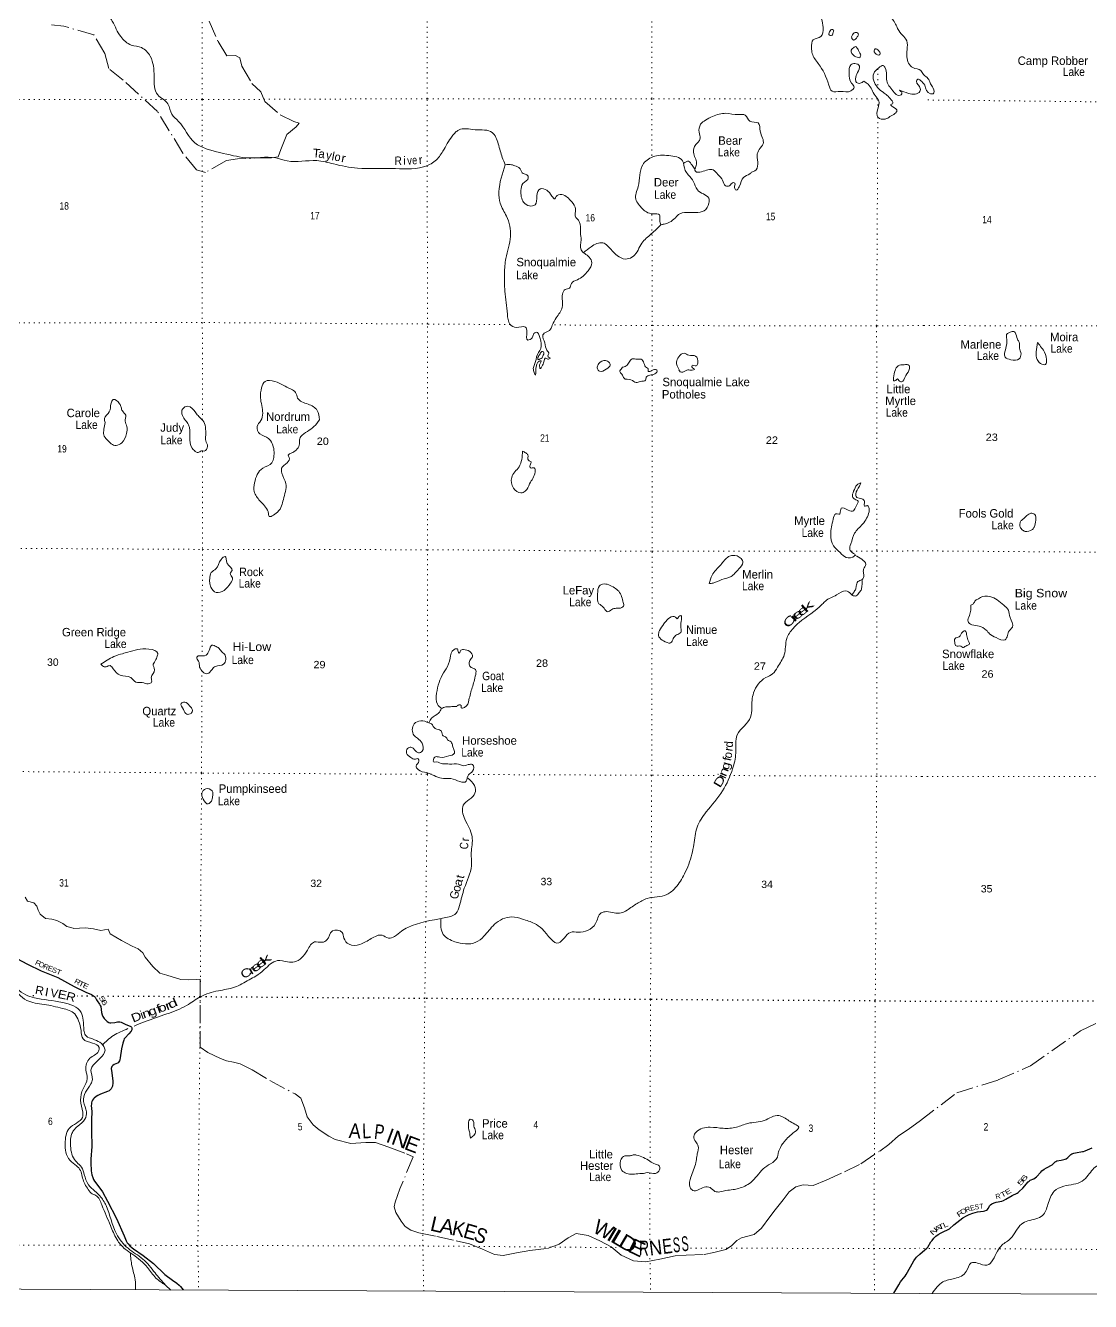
# Model space of a CAD drawing. Header units: feet. Extents: x -248627 to 3, y 0 to 184934.
# Drawn here: x -114389 to -89199, y 0 to 30185 of the extents above; entities that cross this region are included whole.
import ezdxf
from ezdxf.enums import TextEntityAlignment as Align

# ---------------------------------------------------------------- set-up
doc = ezdxf.new("R2010")
doc.units = ezdxf.units.FT
doc.header["$LTSCALE"] = 80
doc.linetypes.add('DOT_DASHED', pattern=[7.7, 5, -1.2, 0.3, -1.2])
doc.linetypes.add('DOTTED', pattern=[1.5, 0.3, -1.2])
for name, color, linetype, lineweight in [('29', 7, 'Continuous', 25), ('30', 7, 'Continuous', 13), ('39', 7, 'Continuous', 13), ('4', 7, 'Continuous', 13), ('41', 7, 'Continuous', 13), ('44', 7, 'DOT_DASHED', 13), ('6', 7, 'DOTTED', 25), ('7', 7, 'DOTTED', 13)]:
    doc.layers.add(name, color=color, linetype=linetype, lineweight=lineweight)

msp = doc.modelspace()

# ---------------------------------------------------------------- linework, layer by layer
at = {"layer": '29'}
for points in [[(-114592.39, 8113.67), (-114340.86, 7980.47), (-114019.19, 7825.96), (-113621.1, 7664.12), (-113235.92, 7454.12), (-112966.26, 7320.62), (-112830.29, 7261.92), (-112782.89, 7234.46), (-112758.59, 7214.36), (-112744.94, 7198.73), (-112713.68, 7136.22), (-112697.95, 7108.53), (-112642.23, 7035.74), (-112621.16, 7004.45), (-112610.97, 6977.69), (-112593.84, 6834.67), (-112579.72, 6783.44), (-112557.39, 6741.02), (-112525.73, 6694.44), (-112490.41, 6653.95), (-112454.68, 6622.69), (-112421.19, 6598.13), (-112396.59, 6589.49), (-112372.07, 6589.2), (-112277.54, 6601.62), (-112213.55, 6613.76), (-112180.57, 6618.15)], [(-112180.57, 6618.15), (-112155.5, 6615.99), (-112126.47, 6607.06), (-112034.46, 6563.31), (-111898.52, 6502.59), (-111885.34, 6488.72), (-111876.41, 6475.33), (-111871.94, 6446.3), (-111873.68, 6423.56), (-111887.57, 6394.95), (-111945.81, 6328), (-112030.47, 6240.89), (-112052.55, 6210.84), (-112066.19, 6185.07), (-112084.44, 6112.6), (-112114.97, 5976.03), (-112150.87, 5760.94), (-112157.73, 5718.43), (-112168.9, 5691.64), (-112184.53, 5667.08), (-112201.12, 5648.89), (-112213.55, 5638.05), (-112294.54, 5604.08), (-112325.19, 5582.23), (-112347.51, 5557.67), (-112356.09, 5538.58), (-112360.91, 5515.25), (-112350.23, 5409.47), (-112327.42, 5211.55), (-112325.19, 5149.08), (-112328.96, 5120.86), (-112334.12, 5095.5), (-112347.52, 5064.24), (-112364.71, 5032.76), (-112385.47, 5006.19), (-112412.27, 4986.09), (-112448.41, 4967.63), (-112616.71, 4901.89), (-112677.96, 4872.22), (-112718.15, 4845.43), (-112763.25, 4813.62), (-112782.9, 4794.08), (-112802.99, 4762.82), (-112819.06, 4729.88), (-112827.55, 4700.3), (-112832.02, 4664.58), (-112832.79, 4633.35), (-112819.05, 4494.03), (-112828.43, 4298.66), (-112831.05, 4026.57), (-112819.11, 3663.52), (-112843.19, 3369.61), (-112845.57, 3293.06), (-112845.42, 3231.18), (-112836.16, 3135.67), (-112834.25, 3088.29), (-112818.4, 2996.28), (-112800.76, 2936.46), (-112778.44, 2882.88), (-112756.53, 2844.07), (-112585.19, 2615.45), (-112568.56, 2590.39), (-112450.33, 2373.33), (-112233.67, 1966.56), (-112055.45, 1550.36), (-112010.39, 1436.06), (-111983.72, 1385.89), (-111963.51, 1360.15), (-111923.32, 1315.5), (-111864.89, 1266.99), (-111836.24, 1241.82), (-111608.11, 1087.35), (-111365.56, 899.88), (-111089.97, 641.3), (-110909.06, 501.22), (-110813.65, 433.57), (-110753.37, 384.45), (-110724.34, 353.19), (-110661.55, 276.26)], [(-93232.74, 1121.21), (-93170.88, 1176.42), (-93070.85, 1263.65), (-93047.84, 1287.62), (-92971.93, 1413.36), (-92946.81, 1443.56), (-92905.08, 1494.08), (-92853.15, 1542.64), (-92799.65, 1584.13), (-92730.97, 1627.53), (-92685.44, 1650.02), (-92562.55, 1703.71), (-92531.7, 1722.5), (-92427.88, 1816.64), (-92291.25, 1925.51), (-92215.42, 1975.08), (-92129.77, 2025.6), (-92066.07, 2058.54), (-91980.42, 2091.49), (-91871.19, 2116.96), (-91798.12, 2131.02), (-91725.76, 2137.05), (-91694.89, 2144.2), (-91659.75, 2157.38), (-91636.47, 2178.09), (-91618.02, 2196.91), (-91580.68, 2267.19), (-91562.29, 2289.86), (-91532.36, 2311.12), (-91479.65, 2333.08), (-91428.42, 2346.38), (-91297.35, 2377.01), (-91258.45, 2390.3), (-91202.91, 2416.55), (-91051.16, 2506.22), (-90932.75, 2563.71), (-90911.02, 2578.76), (-90882.23, 2598.85), (-90800.73, 2677.94), (-90675.77, 2829.47), (-90653.15, 2847.1), (-90623.06, 2866.81), (-90535.21, 2904.14), (-90506.93, 2921.58), (-90473.71, 2945.87), (-90375.91, 3060.75), (-90346.32, 3088.64), (-90293.61, 3130.37), (-90239.37, 3163.58), (-90107.29, 3236.24), (-90080.56, 3253.36), (-90034.44, 3301.68), (-90017.47, 3313.54), (-89994.9, 3323.65), (-89896.05, 3346.06), (-89799.43, 3367.57), (-89770.59, 3378.52), (-89737.93, 3402.72), (-89664.34, 3477.75), (-89636.89, 3494.96), (-89592.96, 3512.53), (-89552.85, 3520.48), (-89390.9, 3545.48), (-89362.9, 3552.02), (-89325.01, 3563.05), (-89155.89, 3631.13)], [(-93851.6, 195.33), (-93732.87, 392.95), (-93693.12, 462.61), (-93664.53, 502.68), (-93585.95, 601.04), (-93561.54, 636.03), (-93459.74, 817.78), (-93378.73, 961.57), (-93340.35, 1018.56), (-93310.73, 1051.15), (-93232.74, 1121.21)]]:
    msp.add_lwpolyline(points, dxfattribs=at)
at = {"layer": '39'}
msp.add_line((-111080.69, 387.19), (-110954.83, 270.9), dxfattribs=at)
for points in [[(-93117.62, 28995.02), (-93146.54, 29029.42), (-93211.16, 29118.06), (-93398.77, 29188.31), (-93542.22, 29444.25), (-93564.87, 29865.86), (-93675.91, 29986.69), (-93782.98, 30159.99), (-93924.39, 30391.72), (-94144.4, 30593.04), (-94342.51, 31040.54), (-94423.39, 31238.09), (-94405.47, 31441.89), (-94607.64, 31909.55), (-94708.69, 32117.15), (-94797.33, 32046.37), (-94908.28, 32084.49), (-94987.31, 32427.3), (-94866.67, 32744.27), (-94838.67, 32948.09), (-94829.2, 33488.78), (-94778.78, 33480.8), (-94692.05, 33464.83), (-94599.4, 33557.81), (-94585.53, 33773.7), (-94699.38, 34602.65), (-94974.4, 35310.25), (-95333.86, 35789.71), (-95505.42, 35928.59), (-95543.98, 36158.5), (-95810.41, 36390), (-96177.34, 36334.82), (-96401.01, 36203.26), (-96406.91, 36066.07), (-96374.29, 35749.39), (-96335.84, 35624.38), (-96267.31, 35650.74), (-96265.16, 35533.73), (-96345.52, 35267.28), (-96371.62, 35166.36), (-96438, 35022.99), (-96286.26, 34561.29), (-96207.42, 34385.92), (-96205.2, 34208.39), (-96144.72, 34212.54), (-96088.29, 34246.95), (-95983.24, 34071.63), (-95959, 34029.31), (-96065.76, 33928.23), (-96091.84, 33811.17), (-96047.29, 33645.83), (-96129.61, 33324.9), (-96145.46, 33076.72), (-96060.54, 32873.12), (-96006.07, 32849.02), (-96022.03, 32693.64), (-95955.25, 32481.94), (-96049.46, 31985.47), (-96188.31, 31726.97), (-96190.16, 31579.7), (-96216.22, 31446.5), (-96171.4, 31035.02), (-96032.16, 30934.42), (-95840.57, 30910.58), (-95790.25, 30993.39), (-95679.37, 31009.74), (-95614.74, 30923.11), (-95636.83, 30842.37), (-95699.11, 30632.44), (-95642.53, 30525.62), (-95525.14, 30136.48), (-95573.3, 29924.56), (-95754.69, 29847.55), (-95796.82, 29659.85), (-95780.54, 29522.69), (-95637.11, 29284.91), (-95386.5, 28776.99), (-95311.73, 28629.86), (-95110.08, 28626.21), (-94868.12, 28636.76), (-94791.6, 28727.69), (-94848.16, 28820.39), (-94908.93, 29062.36), (-94866.8, 29254.1), (-94772.06, 29286.56), (-94663.11, 29224.23), (-94709.32, 29074.85), (-94753.51, 28921.44), (-94737.28, 28840.77), (-94646.52, 28818.76), (-94563.9, 28865.31)], [(-121317.95, 30767.16), (-121086.09, 30836.1), (-120888.53, 30878.85), (-120767.81, 31115.12), (-120643.04, 31341.31), (-120316.44, 31388.34), (-119927.15, 31288.21), (-119309.88, 31069.49), (-119108.41, 31219.16), (-118687.43, 31627.49), (-118506.01, 31678.27), (-118227.58, 31529.51), (-117894.74, 31417.17), (-117604.45, 31480.27), (-117340.38, 31553.4), (-117128.58, 31487.23), (-116942.9, 31334.26), (-116483.03, 31218.13), (-116257.17, 31200.4), (-116017.37, 31338.05), (-115723.08, 31439.48), (-115436.65, 31351.26), (-114790.87, 30876.38), (-114492.34, 30788.18), (-113566.83, 30816.18), (-113332.9, 30796.45), (-113034.32, 30659.83), (-112800.31, 30563.44), (-112536.09, 30501.41), (-112336.22, 30285.92), (-112138.2, 29923.16), (-111887.94, 29723.92), (-111643.89, 29661.84), (-111437.98, 29456.46), (-111346.71, 28978.5), (-111259.51, 28544.92), (-111019.32, 28329.51), (-110928.31, 28085.57), (-110768.82, 27918.43), (-110381.1, 27408.76), (-110114.78, 27272.08), (-109467.32, 27105.87), (-109197.18, 27056.26), (-108469, 27051.9), (-108202.88, 26981.19), (-107501.18, 26988.58), (-107103.85, 26910.66), (-106533.09, 26810.88), (-105732.57, 26804.34), (-104978.47, 26840.08), (-104698.34, 26981.83), (-104515.1, 27210.15)], [(-95291.08, 30001.76), (-95279.07, 30076.43), (-95327.48, 30094.49), (-95357.69, 30056.1), (-95385.82, 29971.32), (-95309.18, 29955.32), (-95293.07, 29977.55), (-95291.08, 30001.76)], [(-94716.31, 29920.14), (-94690.17, 29982.73), (-94740.62, 30022.99), (-94827.27, 29968.35), (-94847.35, 29895.68), (-94800.91, 29841.3), (-94716.31, 29920.14)], [(-94657.28, 29419.93), (-94780.32, 29462.06), (-94857.1, 29601.12), (-94824.89, 29643.55), (-94756.38, 29686.04), (-94711.97, 29641.75), (-94685.7, 29595.39), (-94671.55, 29559.11), (-94637.21, 29506.72), (-94657.28, 29419.93)], [(-94208.72, 29587.06), (-94288.51, 29630.45), (-94316.69, 29590.05), (-94294.45, 29533.6), (-94187.53, 29491.44), (-94175.46, 29515.67), (-94208.72, 29587.06)], [(-94563.9, 28865.31), (-94456.95, 28794.91), (-94295.34, 28530.93), (-94206.47, 28399.97), (-94230.46, 28218.35), (-94226.21, 28016.62), (-94052.74, 27972.57), (-93943.92, 28029.26), (-93823.02, 28104.14), (-93776.71, 28168.78), (-93873.6, 28259.38), (-93922.06, 28315.78), (-93881.75, 28334.01), (-93912.1, 28426.76), (-94105.88, 28605.94), (-94325.98, 28877.87), (-94326.17, 29049.36), (-94203.32, 29186.78), (-94104.57, 29239.42), (-94054.1, 29181.01), (-94019.48, 28878.46), (-93874.03, 28642.7), (-93700.5, 28536.1), (-93664.24, 28566.44), (-93684.47, 28626.92), (-93714.74, 28649.05), (-93557.4, 28596.9), (-93381.93, 28560.92), (-93252.93, 28601.52), (-93224.81, 28696.39), (-93311.7, 28865.69), (-93285.54, 28914.16), (-93216.95, 28888.06), (-93119.4, 28777.55)], [(-93119.4, 28777.55), (-92983.97, 28572.27), (-92919.4, 28572.15), (-92917.1, 28705.24), (-92979.44, 28804.19), (-93023.6, 28909.14), (-93117.62, 28995.02)], [(-98560.14, 26793.84), (-98515.91, 26904.88), (-98582.72, 27146.85), (-98566.78, 27320.38), (-98429.89, 27518.35), (-98454.24, 27659.52), (-98420.18, 27849.23), (-98307.36, 27946.28), (-98136.07, 28035.37), (-97825.62, 28108.59), (-97527.16, 28076.89), (-97367.85, 28067.1), (-97252.75, 27922.07), (-97061.14, 27880.07), (-97008.49, 27682.46), (-96941.62, 27390.06), (-97036.24, 27250.67), (-97084.48, 27111.38), (-97068.11, 26901.6), (-97138.51, 26746.12), (-97196.96, 26721.8), (-97259.42, 26679.31), (-97402.49, 26592.29), (-97507.1, 26372.19), (-97577.58, 26293.37), (-97620, 26351.8), (-97608.01, 26454.71), (-97652.39, 26468.75), (-97739.01, 26395.95), (-97831.77, 26393.76), (-97900.47, 26524.76), (-98011.52, 26657.7), (-98124.57, 26768.44), (-98396.74, 26727.57), (-98543.95, 26737.38), (-98560.14, 26793.84)], [(-104217.18, 27660.61), (-104146.66, 27711.18), (-103755.48, 27720), (-103350.11, 27656.22), (-103208.66, 27386.15), (-103111.51, 27063.55), (-103041.85, 26892.74)], [(-104515.1, 27210.15), (-104297.73, 27565.64), (-104217.18, 27660.61)], [(-103042.76, 26890.18), (-103191.25, 26248.35), (-103162.72, 25980.08), (-103013.17, 25675.74), (-102919.88, 25197.78), (-103026.16, 24675.06), (-103060.05, 24323.96), (-103049.49, 23900.32), (-102992.42, 23355.72), (-102929.65, 23119.8), (-102778.33, 23043.43), (-102566.61, 23051.9), (-102532.21, 22936.97), (-102507.79, 22745.36), (-102407.03, 22795.99), (-102376.87, 22876.75), (-102306.36, 22931.35), (-102223.54, 22802.39), (-102201.07, 22542.19), (-102299.66, 22348.33), (-102317.71, 22261.54), (-102377.99, 22071.79), (-102357.71, 21972.97), (-102323.36, 21910.5)], [(-101968.93, 22316.68), (-102027.44, 22348.85), (-102037.55, 22371.02), (-102013.41, 22423.52), (-102055.84, 22502.12), (-102106.45, 22675.52), (-102149.01, 22867.1), (-102120.82, 22905.48), (-101993.86, 22974.32), (-101929.47, 23095.49), (-101834.9, 23271.18), (-101694.03, 23519.6), (-101686.31, 23832.32), (-101623.92, 23939.36), (-101519.11, 23973.86), (-101476.88, 24078.84), (-101335.83, 24169.9), (-101084.02, 24382.21), (-100993.49, 24572.02), (-101054.13, 24705.06), (-101245.89, 24878.19), (-101248.17, 25116.24), (-101262.47, 25281.65), (-101291, 25549.91), (-101309.18, 25578.12), (-101369.74, 25640.55), (-101378.04, 25846.31), (-101468.96, 26011.56), (-101707.1, 26184.61), (-101836.1, 26142), (-101868.3, 26087.46), (-101936.93, 26149.87), (-102058.07, 26288.85), (-102211.35, 26320.83), (-102291.83, 26159.28), (-102337.96, 25941.31), (-102471.02, 25916.85), (-102606.22, 26003.34), (-102671.06, 26283.64), (-102622.84, 26445.13), (-102495.96, 26580.54), (-102528.3, 26653.1), (-102617.06, 26681.18), (-102691.8, 26798.05), (-102818.91, 26868.41), (-102891.53, 26892.48), (-103041.85, 26892.74)], [(-99359.18, 25468.87), (-99385.51, 25575.74), (-99391.71, 25708.88), (-99544.98, 25728.77), (-99704.33, 25776.88), (-99886.01, 25956.08), (-99956.72, 26079.01), (-99896.56, 26375.69), (-99790.27, 26890.34), (-99550.53, 27080.44), (-99175.51, 27109.4), (-98850.72, 26984.94), (-98783.93, 26759.11), (-98711.22, 26656.36), (-98590.05, 26489.15), (-98497.08, 26299.69), (-98355.82, 26201.1), (-98228.67, 26100.47), (-98226.52, 25981.45), (-98337.23, 25803.7), (-98427.93, 25773.27), (-98679.97, 25762.7), (-98913.84, 25731.99), (-99018.59, 25638.99), (-99155.59, 25529.78), (-99286.61, 25487.17), (-99359.18, 25470.89)], [(-98818.96, 26930.01), (-98709.56, 26973.1), (-98620.73, 26878.45), (-98560.14, 26793.84)], [(-101192.43, 24805.91), (-101010.05, 24953.29), (-100735.92, 25044.59), (-100511.88, 24853.37), (-100156.78, 24662.39), (-100011.67, 24727.22), (-99810.37, 25038.29), (-99586.8, 25256.6), (-99359.18, 25470.89)], [(-91052.97, 22943.86), (-91184.27, 22875.54), (-91180.47, 22766.63), (-91205.15, 22544.84), (-91213.66, 22341.17), (-91086.68, 22278.4), (-90882.84, 22302.21), (-90842.24, 22417.08), (-90878.27, 22554.29), (-90882, 22695.47), (-90926.25, 22762.11), (-90984.41, 22925.57), (-91010.59, 22947.81), (-91052.97, 22943.86)], [(-90450.23, 22686.56), (-90482.98, 22468.82), (-90461.18, 22283.24), (-90384.7, 22192.34), (-90263.69, 22167.9), (-90241.26, 22280.79), (-90313.42, 22504.79), (-90399.93, 22619.91), (-90450.23, 22686.56)], [(-102142.42, 22386.96), (-102128.36, 22439.44), (-102158.65, 22475.69), (-102219.08, 22417.07), (-102267.38, 22332.25), (-102273.39, 22295.92), (-102188.71, 22310.21), (-102142.42, 22386.96)], [(-98931.89, 22040.04), (-98990.57, 22225.53), (-98936.26, 22344.67), (-98813.36, 22433.67), (-98698.37, 22383.45), (-98539.05, 22365.6), (-98488.45, 22198.25), (-98526.69, 22135.63), (-98621.47, 22141.51), (-98625.47, 22109.22), (-98568.94, 22048.8), (-98617.31, 22028.54), (-98722.18, 22042.46), (-98839.07, 21987.76), (-98901.59, 21993.7), (-98931.99, 22040.36)], [(-102323.36, 21910.5), (-102305.47, 22134.47), (-102279.34, 22207.14), (-102222.92, 22249.62), (-102196.71, 22253.7), (-102230.89, 22158.82), (-102224.77, 22094.27), (-102218.69, 22072.09), (-102162.32, 22146.84), (-102120.09, 22253.85), (-102097.98, 22312.4), (-102033.43, 22294.36), (-101968.93, 22316.68)], [(-100855.67, 22143.29), (-100797.28, 22224.1), (-100621.88, 22246.63), (-100559.27, 22151.93), (-100651.91, 22054.91), (-100813.17, 22008.2), (-100861.63, 22064.6), (-100855.67, 22143.29)], [(-100300.99, 22056.9), (-100329.24, 22017.2), (-100304.98, 21958.74), (-100266.62, 21914.43), (-100232.26, 21839.85), (-100068.89, 21805.86), (-99943.8, 21739.53), (-99845.02, 21765.94), (-99724.06, 21792.4), (-99706, 21867.08), (-99619.35, 21913.65), (-99506.46, 21944.12), (-99454.13, 22032.99), (-99464.22, 22041.04), (-99571.07, 22022.68), (-99657.76, 22004.36), (-99661.87, 22068.91), (-99698.19, 22093.05), (-99760.81, 22195.82), (-99825.44, 22290.51), (-99926.26, 22290.32), (-100039.19, 22298.17), (-100109.68, 22219.36), (-100178.15, 22136.51), (-100230.54, 22110.19), (-100266.83, 22100.03), (-100300.99, 22056.9)], [(-93608.67, 22161.17), (-93745.76, 22134.68), (-93822.25, 22021.56), (-93858.36, 21852.03), (-93848.2, 21779.42), (-93805.86, 21785.55), (-93767.59, 21825.97), (-93731.25, 21787.71), (-93670.72, 21753.53), (-93566.04, 21905.04), (-93479.52, 22070.63), (-93489.68, 22145.26), (-93608.67, 22161.17)], [(-107431.8, 20855.7), (-107490.53, 21081.54), (-107704.43, 21228.41), (-107952.61, 21371.17), (-107999.14, 21506.25), (-108108.11, 21578.67), (-108493.45, 21763.54), (-108721.31, 21767.14), (-108803.82, 21617.69), (-108831.78, 21377.56), (-108778.94, 21012.5), (-108823.11, 20840.94), (-108911.67, 20697.53), (-108842.92, 20524.16), (-108641.16, 20417.62), (-108556.34, 20298.76), (-108517.65, 19965.95), (-108559.86, 19842.81), (-108775.47, 19715.3), (-108972.69, 19365.9), (-108980.52, 19158.09), (-108845.18, 18942.48), (-108653.34, 18688.65), (-108643.21, 18652.36), (-108635.07, 18585.8), (-108431.51, 18670.92), (-108290.7, 18973.81), (-108230.63, 19347.15), (-108327.69, 19597.12), (-108331.85, 19710.09), (-108202.95, 19839.45), (-108150.66, 19966.65), (-108172.9, 20021.08), (-108148.74, 20049.37), (-108068.12, 20085.84), (-107909.05, 20289.91), (-107911.15, 20358.49), (-107874.97, 20459.44), (-107721.86, 20584.81), (-107566.72, 20698.08), (-107431.8, 20855.7)], [(-112505.04, 20791.53), (-112519.27, 20890.36), (-112408.54, 21043.9), (-112366.42, 21249.76), (-112316.11, 21336.6), (-112166.78, 21238.04), (-112128.38, 21153.38), (-112098.04, 21068.7), (-112019.28, 20967.98), (-112031.22, 20822.7), (-111988.73, 20697.7), (-111998.63, 20530.24), (-112111.31, 20316.17), (-112246.33, 20249.34), (-112460.22, 20384.1), (-112539, 20500.96), (-112535.11, 20634.12), (-112505.04, 20791.53)], [(-110125.33, 20491.45), (-110198.32, 20844.36), (-110291.17, 20936.99), (-110357.81, 21023.61), (-110553.58, 21176.56), (-110670.47, 21119.85), (-110678.35, 20958.44), (-110530.91, 20740.84), (-110504.38, 20460.46), (-110445.6, 20184.19), (-110374.94, 20111.69), (-110308.37, 20085.59), (-110229.77, 20122.06), (-110163.22, 20118.15), (-110084.7, 20227.24), (-110125.18, 20362.33), (-110125.33, 20491.45)], [(-102631.89, 20118.42), (-102716.16, 19747.05), (-102814.83, 19625.82), (-102889.29, 19494.54), (-102848.68, 19244.46), (-102671.1, 19127.78), (-102568.31, 19168.33), (-102465.67, 19346.06), (-102334.92, 19624.72), (-102359.22, 19719.49), (-102443.91, 19721.34), (-102456.09, 19787.9), (-102431.97, 19862.59), (-102492.51, 19900.8), (-102504.75, 20025.86), (-102555.21, 20074.18), (-102631.89, 20118.42)], [(-94627.94, 19362.89), (-94654.66, 19356.85), (-94718.55, 19320.52), (-94801.05, 19167.03), (-94827.12, 19037.87), (-94772.61, 18979.46), (-94697.95, 18933.21), (-94744.2, 18814.09), (-94804.57, 18707.05), (-94927.59, 18720.94), (-95092.98, 18765), (-95115.09, 18700.4), (-95137.19, 18627.73), (-95153.32, 18627.7), (-95223.9, 18633.62), (-95286.27, 18506.4), (-95344.35, 18155.26), (-95279.52, 17878.99), (-95120.04, 17715.88), (-94976.75, 17603.18), (-94777.16, 17639.88), (-94765.08, 17654.02), (-94801.42, 17696.32), (-94892.26, 17786.93), (-94868.22, 17922.14), (-94777.76, 18174.5), (-94590.48, 18390.72), (-94437.55, 18681.52), (-94441.7, 18786.42), (-94474.01, 18826.71), (-94540.54, 18812.46), (-94546.67, 18883.06), (-94550.78, 18951.64), (-94635.51, 18993.85), (-94740.42, 19042.07), (-94748.55, 19100.56), (-94666.08, 19284.3), (-94627.86, 19363.05)], [(-90568.65, 18266.12), (-90746.32, 18216.05), (-90822.88, 18266.62), (-90869.12, 18343.34), (-90869.01, 18395.78), (-90844.65, 18464.3), (-90781.99, 18516.61), (-90612.22, 18647.37), (-90517.45, 18620.97), (-90495.56, 18479.75), (-90528.18, 18320.5), (-90568.65, 18266.12)], [(-110032.8, 17098.29), (-109994.65, 17241.6), (-109883.85, 17334.62), (-109759.08, 17556.78), (-109670.44, 17623.52), (-109617.83, 17462.23), (-109504.72, 17292.98), (-109546.98, 17220.27), (-109492.42, 17117.48), (-109538.67, 16996.35), (-109693.74, 16822.55), (-109881.21, 16773.78), (-110004.35, 16896.6), (-110032.7, 17007.51), (-110032.8, 17098.29)], [(-98216.09, 16983.77), (-98150.12, 17179.51), (-97942.71, 17430.07), (-97757.41, 17620.06), (-97664.69, 17650.5), (-97464.98, 17574.22), (-97420.51, 17479.48), (-97519.15, 17330), (-97700.43, 17152.12), (-97916.1, 17079.08), (-98123.7, 16995.97), (-98213.91, 16981.59)], [(-94764.69, 17651.12), (-94609.71, 17559.5), (-94514.8, 17436.62), (-94565.08, 17323.54), (-94566.99, 17224.69), (-94564.86, 17127.85), (-94605.13, 17073.31)], [(-100250.51, 16531.93), (-100357.68, 16800.04), (-100458.59, 16882.57), (-100738.97, 16968.78), (-100811.52, 16932.33), (-100857.68, 16736.55), (-100825.16, 16504.61), (-100770.67, 16466.38), (-100702.03, 16397.92), (-100619.27, 16315.36), (-100522.54, 16370.02), (-100417.72, 16398.46), (-100280.62, 16414.86), (-100244.36, 16449.23), (-100250.51, 16531.93)], [(-94834.59, 16703.68), (-94739.81, 16693.77), (-94671.33, 16768.55), (-94637.1, 16810.98), (-94608.97, 16899.8), (-94600.98, 16964.37), (-94603.52, 17075.49)], [(-94605.13, 17073.31), (-94699.85, 17028.74), (-94738.05, 16921.74), (-94760.13, 16838.99), (-94812.47, 16754.15), (-94834.59, 16703.68)], [(-104567.87, 9050.28), (-104508.46, 8684.03), (-104232.02, 8511.05), (-103740, 8497.87), (-103546.58, 8639.46), (-103296.86, 8922.38), (-102887.72, 9098.68), (-102635.61, 9046.71), (-102353.2, 8942.34), (-102169.56, 8813.58), (-101771.95, 8481.46), (-101495.98, 8732.15), (-101322.58, 8736.51), (-100907.42, 8939.05), (-100772.6, 9191.49), (-100643.59, 9222), (-100298.74, 9190.38), (-100161.7, 9257.22), (-99921.92, 9415.03), (-99686.13, 9532.5), (-99218.43, 9628.21), (-99018.98, 9785.95), (-98801.57, 10113.19), (-98628.69, 10581.57), (-98582.56, 10809.63), (-98504.38, 11219.32), (-98287.01, 11580.85), (-97900.42, 12081.92), (-97663.07, 12602.87), (-97590.89, 12970.18), (-97553.06, 13406.02), (-97238.97, 13826.25), (-97210.98, 14036.11), (-97169.04, 14397.32), (-96879.08, 14758.99), (-96717.86, 14846.05), (-96603.11, 15005.65), (-96442.12, 15298.48), (-96382.06, 15681.91), (-96233.11, 15924.29), (-96092.12, 16059.73), (-95542.12, 16496.54), (-95469.61, 16569.31), (-95203.61, 16715.07), (-94989.97, 16808.29), (-94866.9, 16743.96), (-94833.44, 16706.3)], [(-92025.23, 16474.07), (-92060.06, 16230.11), (-92094.67, 16086.99), (-92004.03, 16010.18), (-91832.6, 15977.58), (-91665.33, 15884.48), (-91584.81, 15793.57), (-91433.67, 15706.56), (-91217.89, 15655.72), (-91173.36, 15720.17), (-91134.76, 15845.13), (-91045.75, 15951.85), (-91101.75, 16183.88), (-91141.74, 16353.36), (-91250.44, 16472.56), (-91576.87, 16676.88), (-91800.88, 16655.14), (-91847.36, 16620.94), (-91918.05, 16586.79), (-91968.67, 16506.22), (-92025.23, 16474.07)], [(-99170.48, 15573.64), (-99414.84, 15758.83), (-99394.8, 15871.85), (-99288.11, 16029.41), (-99221.67, 16116.29), (-99078.6, 16207.34), (-99014.05, 16187.29), (-98973.68, 16151.06), (-98935.43, 16201.57), (-98891.1, 16225.86), (-98880.86, 16086.68), (-98884.72, 15937.38), (-98888.63, 15828.43), (-98934.98, 15796.06), (-99033.71, 15735.35), (-99096.09, 15618.22), (-99132.34, 15577.8), (-99168.63, 15573.7)], [(-92416.39, 15664.1), (-92408.48, 15587.45), (-92376.37, 15506.72), (-92267.42, 15502.47), (-92221.08, 15472.13), (-92146.35, 15506.27), (-92067.58, 15542.42), (-92099.62, 15655.42), (-92129.62, 15780.51), (-92163.74, 15865.28), (-92248.6, 15811), (-92325.49, 15712.33), (-92384.02, 15700.34), (-92416.39, 15664.1)], [(-112605.51, 15077.96), (-112303.25, 15256.07), (-112091.6, 15325.07), (-111968.64, 15359.6), (-111468.65, 15433.18), (-111260.84, 15326.65), (-111280.91, 15245.92), (-111339.25, 15126.78), (-111369.45, 15078.3), (-111335.02, 14945.22), (-111413.45, 14757.44), (-111407.28, 14654.57), (-111485.88, 14612.05), (-111629.07, 14640.02), (-111776.29, 14653.86), (-111901.42, 14758.53), (-112151.52, 14814.54), (-112313, 14965.54), (-112389.71, 15042.05), (-112482.44, 15017.67), (-112565.13, 15033.65), (-112605.51, 15077.96)], [(-110304.17, 15277.26), (-110117.49, 15292.52), (-110045.02, 15403.62), (-109978.61, 15524.79), (-109875.74, 15492.71), (-109831.35, 15468.59), (-109752.61, 15379.97), (-109686, 15313.52), (-109649.56, 15188.51), (-109703.88, 15077.45), (-109897.4, 15024.63), (-109977.98, 14953.86), (-110084.73, 14852.78), (-110270.42, 15009.79), (-110296.79, 15150.96), (-110337.22, 15239.65), (-110304.17, 15277.26)], [(-104550.31, 14025.76), (-104643.62, 14130.85), (-104666.08, 14387.02), (-104499.26, 14869.51), (-104436.86, 14966.47), (-104346.4, 15216.8), (-104247.83, 15426.8), (-104173.24, 15437.03), (-104146.93, 15350.33), (-104134.81, 15338.25), (-104102.61, 15392.79), (-104032.07, 15421.16), (-103882.81, 15377.07), (-103816.13, 15262.2), (-103882.56, 15161.2), (-103848.11, 15001.89), (-103749.25, 14953.66), (-103741.05, 14834.65), (-103823.37, 14521.79), (-103899.67, 14233.15), (-104002.31, 14053.4), (-104080.94, 14047.2), (-104085.03, 14099.64), (-104137.48, 14117.7), (-104189.86, 14079.27), (-104274.55, 14075.07), (-104335.04, 14070.92), (-104447.95, 14066.67), (-104548.73, 14026.13)], [(-110509.35, 14093.42), (-110624.38, 14177.93), (-110707.02, 14147.51), (-110654.43, 14004.37), (-110571.63, 13893.57), (-110474.86, 13911.91), (-110440.67, 13988.64), (-110479.06, 14061.2), (-110509.35, 14093.42)], [(-104848.32, 13689.1), (-104784.4, 13801.74), (-104619.18, 13919.07), (-104547.94, 14026.45)], [(-104848.35, 13689.12), (-105040.41, 13738.71), (-105193.57, 13661.76), (-105201.34, 13393.42), (-105114.55, 13322.98), (-105005.54, 13206.17), (-105009.36, 13018.54), (-105089.97, 12980.06), (-105271.6, 13112.86), (-105350.2, 13078.42), (-105378.31, 12973.46), (-105275.36, 12868.75), (-105182.56, 12826.56), (-105101.91, 12838.82), (-105083.7, 12784.38), (-105152.13, 12667.24), (-105097.59, 12580.59), (-104905.57, 12513.28)], [(-104905.57, 12513.28), (-104861.58, 12498.33), (-104502.52, 12373.93), (-104327.08, 12368.22), (-103966.08, 12310.4), (-103907.77, 12461.82), (-103813.09, 12542.7), (-103815.28, 12700.05), (-103920.13, 12699.85), (-104053.19, 12677.41), (-104145.99, 12713.54), (-104361.75, 12713.13), (-104432.33, 12721.07), (-104523.07, 12718.88), (-104670.32, 12765), (-104736.86, 12762.85), (-104704.72, 12877.91), (-104589.78, 12874.09), (-104378.09, 12904.76), (-104245.08, 12969.57), (-104259.29, 13056.29), (-104285.61, 13145.01), (-104324.02, 13237.74), (-104404.74, 13290.04), (-104451.19, 13358.54), (-104511.71, 13378.6), (-104552.16, 13491.5), (-104659.08, 13535.68), (-104733.75, 13590.01), (-104772.13, 13652.47), (-104848.35, 13689.12)], [(-124246.32, 13103.48), (-124106.38, 12973.71), (-123844.65, 12924.04), (-123602.58, 12833.72), (-123428.94, 12626.26), (-123241.13, 12376.45), (-123180.57, 12322.1), (-123126.22, 12396.85), (-123035.75, 12637.1), (-122880.52, 12675.72), (-122581.92, 12524.99), (-122585.77, 12361.57), (-122730.73, 12157.53), (-122789.06, 12024.27), (-122752.62, 11901.27), (-122605.25, 11750.25), (-122165.4, 11506.98), (-121931.46, 11473.13), (-121522.31, 11641.36), (-121256.2, 11688.27), (-121090.94, 11767.26), (-120911.61, 11886.63), (-120512.55, 12054.84), (-120224.12, 11982.77), (-120124.99, 11694.46), (-120130.9, 11565.34), (-120168.94, 11327.2), (-120291.34, 10784.28), (-120238.31, 10247.74), (-120129.21, 10062.35), (-119919.35, 9927.58), (-119652.92, 9690.03), (-119509.61, 9565.22), (-119200.99, 9464.94), (-118620.11, 9330.88), (-118248.77, 9049.15), (-117889.54, 8769.41), (-117742.38, 8806.01), (-117161.76, 8901.94), (-116842.81, 8591.86), (-116535.51, 7868.19), (-116305.19, 7467.16), (-116120.11, 7350.63), (-115915.87, 7334.75), (-115609.42, 7379.72), (-115323.33, 7594.12), (-115119.75, 7661.08), (-114794.99, 7558.81), (-114385.31, 7254.96), (-114179.56, 7186.76), (-113509.99, 7075.06), (-113072.16, 6837.84), (-113023.56, 6654.35), (-113007.16, 6414.31), (-112972.75, 6299.38), (-112851.68, 6226.98), (-112536.91, 6035.93), (-112508.58, 5949.23), (-112623.3, 5755.34), (-112804.56, 5565.35), (-112840.75, 5472.48), (-112806.23, 5254.66), (-112846.44, 5145.64), (-112967.21, 4951.74), (-113015.35, 4727.71), (-112948.54, 4485.75), (-112984.64, 4314.19), (-113149.8, 4150.47), (-113256.55, 4041.32), (-113298.8, 3954.49), (-113320.62, 3631.66), (-113274.02, 3434.04), (-113179.09, 3297.03), (-113062, 3174.19), (-112999.3, 3000.81), (-112898.21, 2762.95), (-112746.81, 2609.91), (-112629.73, 2497.16), (-112484.29, 2267.45), (-112237.54, 1600.15), (-111963.44, 1258.58), (-111611.78, 1002.17), (-111325.08, 677.91), (-111080.69, 387.19)], [(-111080.69, 387.19), (-111302.76, 554.88), (-111504.75, 804.89), (-111854.42, 1112.44), (-112031.03, 1238.95), (-112229.33, 1471.05), (-112378.9, 1793.55), (-112583.11, 2283.4), (-112726.53, 2509.08), (-112835.47, 2559.31), (-112926.35, 2682.2), (-113005.14, 2813.18), (-113090.15, 3097.48), (-113183.03, 3212.29), (-113336.42, 3337.08), (-113433.43, 3532.59), (-113451.8, 3738.33), (-113353.4, 4095.61), (-113184.16, 4218.99), (-113043.16, 4354.43), (-113035.23, 4475.49), (-113085.96, 4763.89), (-113025.77, 5034.34), (-112927.24, 5276.62), (-112963.76, 5480.31), (-112867.28, 5752.85), (-112661.79, 5920.69), (-112649.79, 6007.47), (-112801.14, 6112.08), (-113027.1, 6214.54), (-113075.72, 6416.19), (-113134.44, 6640.02), (-113225.36, 6801.24), (-113515.88, 6933.83), (-113949.51, 7027.82), (-114360.97, 7123.87), (-114550.68, 7270.78), (-115028.9, 7564.42), (-115200.25, 7523.74), (-115536.75, 7309.25), (-115841.16, 7244.11), (-116098.3, 7256.84), (-116381.78, 7438.77), (-116555.56, 7765.26), (-116699.05, 8061.55), (-116925.48, 8585.65), (-117363.3, 8814.8), (-117510.4, 8727.77), (-117806.66, 8585.98), (-118105.3, 8779.09), (-118545.34, 9187.79), (-118849.97, 9324.39), (-119559.95, 9494.52), (-119731.52, 9655.58), (-119973.74, 9877.04), (-120250.15, 10015.71), (-120421.98, 10404.75), (-120380.28, 10983.84), (-120227.86, 11720.49), (-120276.48, 11922.14), (-120385.43, 11978.42), (-120677.69, 11874.98), (-120959.81, 11709.01), (-121125.04, 11607.82), (-121326.65, 11579.19), (-121626.98, 11473.71), (-121895.05, 11376.36), (-122135.04, 11400.11), (-122641.45, 11663.43), (-122833.25, 11878.93), (-122871.8, 12086.65), (-122694.66, 12363.38), (-122710.95, 12500.53), (-122830.02, 12595.12), (-122938.88, 12568.69), (-123009.27, 12405.14), (-123085.64, 12181.06), (-123228.84, 12209.03), (-123456.97, 12454.72), (-123574.15, 12652.21), (-123683.18, 12779.1), (-123846.53, 12800.98), (-124102.02, 12842.84), (-124167.43, 12882.1), (-124247.42, 12960.99)], [(-103928.06, 12376.17), (-103770.36, 12203.85), (-103758.06, 12024.32), (-104034, 11741.35), (-103995.31, 11408.55), (-103827.49, 11003.36), (-103825.25, 10799.61), (-103845.21, 10620.02), (-103840.83, 10309.34), (-104009.62, 9778.43), (-104122.08, 9366.66), (-104210.59, 9176.85), (-104484.7, 9073.44), (-105345.46, 8847.86), (-105496.6, 8762.83), (-105657.77, 8635.43), (-105804.93, 8596.82), (-105950.18, 8663.11), (-106212.23, 8583.93), (-106480.26, 8448.25), (-106736.35, 8449.78), (-106859.52, 8598.84), (-106902.01, 8731.9), (-107129.9, 8765.77), (-107260.73, 8551.67), (-107373.59, 8496.98), (-107553.06, 8504.71), (-107722.22, 8312.73), (-108028.41, 8033.74), (-108189.72, 8035.45), (-108427.69, 8063.23), (-108742.02, 7850.8), (-108937.44, 7699.12), (-109100.67, 7608.02), (-109445.28, 7433.87), (-109828.31, 7350.42), (-110255.63, 7206.36), (-110578.03, 7004), (-111047.63, 6801.36), (-111573.7, 6612.74), (-111821.3, 6516.43)], [(-109993.54, 11836.97), (-110066.06, 11770.26), (-110187.18, 11887.04), (-110217.58, 12026.18), (-110124.94, 12131.27), (-109975.67, 12079.1), (-109963.41, 11939.92), (-109993.54, 11836.97)], [(-92944.93, 191.26), (-92689.04, 462.53), (-92406.38, 546.68), (-92137.68, 707.5), (-92024.26, 910.97), (-91872.93, 908.66), (-91647.06, 857.8), (-91400.19, 1188.06), (-91292.95, 1331.04), (-91082.76, 1493.99), (-90833.87, 1828.28), (-90682.37, 1904.62), (-90333.03, 2035.03), (-90207.37, 2296.96), (-90055.38, 2607.24), (-89833.18, 2725.8), (-89393.06, 2845.94), (-89253.55, 2984.83), (-89019, 3216.29), (-88843.4, 3240.15), (-88447.92, 3245.43), (-88131.08, 3275.07), (-87753.8, 3260.22), (-87404.91, 3178.87), (-86848.24, 3080.98), (-86458.82, 3082.24), (-86149.86, 3200.63), (-85688.89, 3633.33), (-85532.86, 3945.62), (-85463.84, 4139.09), (-85111.95, 4519.57), (-84921.91, 4694.65), (-84711.56, 4932.22), (-84620.42, 5093.38), (-84603.95, 5246.62), (-84230.32, 5413.28), (-83578.04, 5674.19), (-83206.66, 5731.95), (-83008.74, 5820.3), (-82701.34, 6150.45), (-82329.77, 6296.95), (-81990.13, 6115.35), (-81868.15, 6054.33), (-81603.81, 6103.95), (-81423.79, 6141.5), (-81079.14, 6135.19), (-80935.62, 6257.93), (-80878.78, 6417.14), (-80795.45, 6697.31), (-80518.87, 6769.37), (-80364.98, 7025.2), (-80137.72, 7623.72), (-79979.47, 8026.76), (-79850.78, 8235.7)], [(-111966.39, 6456.17), (-112146.1, 6377.62), (-112452.38, 6183.36), (-112576.29, 6060.8)], [(-103865.58, 3862.99), (-103890.24, 4016.85), (-103912.64, 4212.5), (-103870.41, 4309.42), (-103815.94, 4293.38), (-103781.57, 4206.7), (-103781.5, 4148.19), (-103745.07, 4029.24), (-103787.31, 3930.3), (-103865.58, 3862.99)], [(-98501.78, 3496.56), (-98475.77, 3676.17), (-98534.36, 3776.93), (-98580.88, 3905.95), (-98526.55, 4006.93), (-98195.98, 4122.55), (-97887.44, 4096.92), (-97572.91, 4123.75), (-97300.79, 4213.03), (-96917.75, 4282.36), (-96567.02, 4396), (-96454.05, 4351.84), (-96193.76, 4194.97), (-96100.92, 4124.54), (-96199.6, 4011.38), (-96439.3, 3784.96), (-96558.06, 3593.08), (-96588.18, 3484.08), (-96604.23, 3411.42), (-96765.38, 3259.81), (-96940.66, 3134.39), (-97234.7, 2815.07), (-97522.9, 2675.32), (-97653.93, 2646.83), (-97821.27, 2624.31), (-97962.38, 2591.76), (-98081.37, 2605.66), (-98198.42, 2694.2), (-98337.56, 2704.02), (-98601.62, 2622.82), (-98672.29, 2709.44), (-98652.39, 2939.46), (-98533.81, 3284.67), (-98509.64, 3427.83), (-98501.78, 3496.56)], [(-99618.68, 3318.91), (-99935.42, 3463.56), (-100014.06, 3467.45), (-100090.66, 3445.11), (-100243.9, 3432.71), (-100312.35, 3335.74), (-100281.84, 3101.78), (-100029.68, 3009.46), (-99860.32, 3025.92), (-99801.84, 3026.03), (-99682.9, 3048.45), (-99487.29, 3028.65), (-99392.61, 3111.55), (-99402.8, 3212.4), (-99491.57, 3250.56), (-99618.68, 3318.91)], [(-111913.33, 1154.81), (-111871.72, 840.27), (-111796.37, 514.79), (-111785.3, 275.38)]]:
    msp.add_spline(points, degree=3, dxfattribs=at)
at = {"layer": '4'}
msp.add_lwpolyline([(-246606.45, 184933.97), (-215781.67, 184615.95), (-184956.48, 184340.33), (-154130.93, 184107.12), (-123305.1, 183916.31), (-92479.02, 183767.9), (-61652.78, 183661.9), (-30826.42, 183598.29), (0, 183577.08), (0, -0.01), (-31078.93, 21.37), (-62157.81, 85.49), (-93236.57, 192.37), (-124315.16, 342), (-155393.5, 534.37), (-186471.55, 769.49), (-217549.26, 1047.36), (-248626.55, 1367.98)], close=True, dxfattribs=at)
msp.add_lwpolyline([(-246606.45, 184933.97), (-215781.67, 184615.95), (-184956.48, 184340.33), (-154130.93, 184107.12), (-123305.1, 183916.31), (-92479.02, 183767.9), (-61652.78, 183661.9), (-30826.42, 183598.29), (0, 183577.08), (0, -0.01), (-31078.93, 21.37), (-62157.81, 85.49), (-93236.57, 192.37), (-124315.16, 342), (-155393.5, 534.37), (-186471.55, 769.49), (-217549.26, 1047.36), (-248626.55, 1367.98)], close=True, dxfattribs=at)
at = {"layer": '44'}
for points in [[(-110047.23, 30292.1), (-109835.16, 29810.68), (-109628.08, 29470.47), (-109418.45, 29475.14), (-109318.09, 29420.02), (-109269.16, 29224.06), (-109032.37, 28815.08), (-108822.24, 28614.02), (-108725.14, 28391.52), (-108366.76, 28072.5), (-108039.43, 27913.02), (-107916.77, 27875.91), (-107983.93, 27787.61), (-108206.99, 27603.53), (-108352.72, 27249.51), (-108412.4, 27082.5), (-108571.81, 27057.34), (-109372.12, 27030.35), (-109634.39, 26993.76), (-110134.31, 26708.64), (-110345.48, 26768.53), (-110666.99, 27167.98), (-111264.33, 28148.1), (-112079.04, 28895.7), (-112415.62, 29166.17), (-112515.75, 29523.82), (-112770.44, 29965.18), (-113482.37, 30169.56), (-113774.36, 30201.74)], [(-93219.7, 4279.35), (-92360.41, 4936.65), (-91382.02, 5240.15), (-90619.37, 5572.63), (-89436.4, 6400.51), (-88724.51, 6741.29), (-88059, 7144.87), (-87504.31, 7259), (-87190.23, 7594.92), (-86717.69, 8614.44), (-86619.8, 8815.84), (-86505.54, 8816.03), (-86387.53, 8640.16), (-85421.03, 7694.33), (-82290.57, 10365.92), (-81581.54, 9667.01), (-81865.87, 9377.26), (-80810.65, 8377.09), (-83712.56, 5558.98), (-83741.37, 155.2)], [(-114400.52, 9561.85), (-114339.61, 9472.15), (-114191.24, 9431.38), (-114120.05, 9353.59), (-114089.48, 9256.33), (-114038.67, 9164.77), (-113919.6, 9059.99), (-113768.81, 9043.37), (-113646.49, 9011.1), (-113502.7, 8938.15), (-113411.24, 8868.09), (-113260.75, 8833.34)], [(-113256.83, 8827.22), (-112968.59, 8838.56), (-112779.61, 8817.27), (-112611.04, 8780.2), (-112437.38, 8805.53), (-112384.83, 8697.82), (-112115.58, 8540.14), (-111866.06, 8406.98), (-111728.18, 8342.2), (-111616.92, 8251.65), (-111556.28, 8145.82), (-111380.84, 7921.17), (-111212.25, 7767.18), (-111049.92, 7718.11), (-110719.27, 7617.87), (-110530.08, 7608.68), (-110348.71, 7613.73), (-110257.85, 7626.33), (-110255.12, 6013.64), (-110075.98, 5887.7), (-109780.18, 5751.75), (-109636.19, 5690.9), (-109467.51, 5659.87), (-109311.09, 5618.97), (-109029.49, 5477.21), (-108612.71, 5230.4), (-108013.88, 4910.01), (-107876.65, 4806.93), (-107789.88, 4579.72), (-107726.99, 4369.03), (-107585.17, 4181.22), (-107444.18, 4061.96), (-107213.16, 3906.93), (-107067.4, 3831.94), (-106692.38, 3734.99), (-106341.4, 3763.42), (-106107.77, 3761.55), (-105793.4, 3651.5), (-105377.15, 3491.38), (-105221.28, 3418.23), (-105532.2, 2667.48), (-105642.31, 2352.83), (-105666.42, 2238.33), (-105628.41, 2104.65), (-105503.03, 1896.96), (-105410.45, 1774.47), (-105276.97, 1687.59), (-105086.73, 1621.93), (-104659.14, 1536.2), (-104203.64, 1433.89), (-103888.55, 1366.16), (-103580.59, 1234.04), (-103296.64, 1112.4), (-103089.56, 1088.8), (-102774.32, 1148.06), (-102463.14, 1205.38), (-102041.27, 1256.82), (-101767.67, 1355.07), (-101551.53, 1508.71), (-101360.56, 1604.31), (-101079.25, 1563.35), (-100807.44, 1437.88), (-100540.01, 1292.32), (-100297.63, 1094.78), (-100011.83, 963.03), (-99714.14, 937.92), (-99384.73, 1000.98), (-99024.84, 1079.66), (-98760.66, 1097.44), (-98333.41, 1110.49), (-98105, 1157.08), (-97821.77, 1228.98), (-97689.29, 1319.5), (-97564.29, 1444.42), (-97452.47, 1505.05), (-97155.01, 1584.76), (-96981.3, 1731.04), (-96787.37, 1999.95), (-96659.6, 2169.17), (-96464.21, 2405.8), (-96324.01, 2594.97), (-96166.96, 2709.27), (-95998.86, 2762.92), (-95757.52, 2740.76), (-95451.14, 2870.73), (-95020.79, 3065.15), (-94628.71, 3260.21), (-94182.48, 3559.19), (-93970.3, 3716.93), (-93739.24, 3918.69), (-93515.09, 4070.18), (-93219.7, 4279.35)]]:
    msp.add_lwpolyline(points, dxfattribs=at)
at = {"layer": '6'}
for p, q in [((-114195.21, 7229.46), (-114318.13, 7230.2)), ((-112678.78, 7220.3), (-113170.37, 7223.27))]:
    msp.add_line(p, q, dxfattribs=at)
for points in [[(-93208.08, 7095.34), (-94289.49, 7107.76), (-99604.81, 7141.99), (-104944.33, 7166.08), (-110260.26, 7205.7), (-112486.87, 7219.14)], [(-86726.57, 7112.88), (-89008.66, 7102.51), (-93208.08, 7095.34)]]:
    msp.add_lwpolyline(points, dxfattribs=at)
at = {"layer": '7'}
for p, q in [((-94230.46, 29160.14), (-94228.25, 28744.44)), ((-94226.77, 28436.92), (-94227.89, 28237.66)), ((-104788.38, 12471.63), (-104880.01, 12472.05)), ((-99618.51, 3043.93), (-99624.07, 1381.84)), ((-114564.19, 1334.94), (-112131.32, 1329.47)), ((-99619.47, 1028.39), (-99602.61, 219.55))]:
    msp.add_line(p, q, dxfattribs=at)
for points in [[(-110199.88, 42039.57), (-110222.75, 39059.77), (-110208.73, 33743.85), (-110210.85, 28433.94), (-110206.96, 23158.35), (-110205.26, 20872.43)], [(-104882.15, 13698.93), (-104883.61, 17763.8), (-104881.55, 23124.14), (-104889.54, 28454.2), (-104891.44, 33758.04), (-104885.31, 39084.09), (-104876.52, 42033.61)], [(-99557.19, 42027.63), (-99574.05, 39080.12), (-99570.11, 33762.16), (-99574.24, 28450.23), (-99572.69, 27066.19)], [(-94235.93, 28450.37), (-99574.24, 28450.23), (-104887.52, 28454.2), (-110210.85, 28433.94), (-116876.69, 28438.26)], [(-78992.06, 28392.9), (-83632.31, 28388.71), (-88940.91, 28378.87), (-93120.06, 28425.19)], [(-94229.1, 28021.45), (-94256.96, 23073.83), (-94251.02, 17770), (-94255.13, 12433.86), (-94289.49, 7107.76), (-94321.24, 1251.07), (-94305.44, 196.81)], [(-99571.18, 25718.22), (-99568.25, 23104.03), (-99567.45, 22022.25)], [(-102924.29, 23110.1), (-104869.45, 23124.16), (-110206.96, 23158.35), (-116876, 23144.79)], [(-93142.09, 23086.8), (-94254.96, 23081.91), (-99570.25, 23085.87), (-101921.39, 23102.86)], [(-93142.09, 23086.8), (-88960.32, 23078.94), (-83633.61, 23068.58), (-77959.93, 23023.26), (-74653.93, 23011.78)], [(-99567.37, 21924.09), (-99564.26, 17737.65), (-99578.5, 12447.9), (-99604.81, 7141.99), (-99617.6, 3316.6)], [(-110204.69, 20113.31), (-110202.96, 17791.97), (-110213.54, 15281.63)], [(-116899.54, 17829.61), (-110202.96, 17791.97), (-104883.63, 17783.98), (-99564.27, 17747.74), (-95159.39, 17747.79)], [(-94860.7, 17747.79), (-94253.01, 17747.8), (-93164.09, 17757.72)], [(-74325.25, 17711.41), (-78003.56, 17721.37), (-83649.09, 17722.26), (-88959.68, 17724.53), (-93164.09, 17757.72)], [(-110215.03, 14928.25), (-110225.26, 12502.2), (-110255.82, 7206.81), (-110311.54, 1319.37), (-110292.53, 269.18)], [(-104895.17, 12472.14), (-110225.26, 12502.2), (-116917.83, 12553.97)], [(-104970.27, 243.84), (-104990.2, 1313.4), (-104944.33, 7166.08), (-104881.71, 12472.06), (-104881.72, 12502.56)], [(-98096.39, 12442.31), (-99578.5, 12447.9), (-103901.04, 12467.59)], [(-93186.1, 12422.03), (-94253.1, 12427.82), (-97736.64, 12440.96)], [(-93186.1, 12422.03), (-88981.12, 12422.59), (-83688.68, 12426.41), (-78025.04, 12403.3), (-76601.24, 12394.02)], [(-112035.41, 1329.25), (-104990.2, 1313.4), (-100419.59, 1274.02)], [(-98657.9, 1264.24), (-94321.24, 1251.07), (-93232.18, 1257.36)], [(-83735.81, 1198.4), (-89041.4, 1231.88), (-93232.18, 1257.36)]]:
    msp.add_lwpolyline(points, dxfattribs=at)

# ---------------------------------------------------------------- texts
at = {"layer": '30'}
for s, rotation, width, p in [('F', 334.343, 1.3, (-114120.9, 7952.39)), ('O', 334.343, 1.1, (-114034.05, 7911.03)), ('R', 337.494, 1.05, (-113924.74, 7862.67)), ('E', 337.876, 1.15, (-113820.37, 7820.7)), ('S', 337.876, 1.15, (-113720.58, 7780.13)), ('T', 337.876, 1.3, (-113620.62, 7738.17)), ('R', 331.401, 1.2, (-113188.11, 7507.78)), ('T', 333.661, 1.45, (-113092.08, 7459.01)), ('E', 333.661, 1.25, (-112986.75, 7408.88)), ('5', 301.637, 1.6, (-112625.32, 7128.09)), ('6', 297.91, 1.55, (-112575.79, 7043.43)), ('5', 50.489, 1.85, (-90802.22, 2786.15)), ('6', 47.336, 2.05, (-90725.05, 2875.1)), ('R', 13.154, 0.9, (-91373.53, 2432.19)), ('T', 25.297, 1.4, (-91234.81, 2483.54)), ('E', 30.579, 1.35, (-91116.84, 2549.78)), ('F', 33.173, 1.55, (-92254.58, 2028.62)), ('O', 30.534, 1.2, (-92176.34, 2080.85)), ('R', 23.308, 1.1, (-92078.35, 2125.89)), ('E', 13.126, 0.95, (-91977.98, 2156.5)), ('S', 7.581, 0.85, (-91880.03, 2179.54)), ('T', 5.656, 0.95, (-91774.21, 2192.1)), ('T', 26.288, 1.45, (-92706.96, 1717.46)), ('L', 23.6, 1.35, (-92603.39, 1762.25)), ('N', 43.079, 1.6, (-92865.8, 1619.26)), ('A', 35.382, 1.55, (-92778.58, 1678.18))]:
    msp.add_text(s, height=120, rotation=rotation, dxfattribs=dict(at, width=width)).set_placement(p, align=Align.CENTER)
at = {"layer": '41'}
for s, p in [('Camp Robber', (-90920.71, 29253.32)), ('Bear', (-98004.46, 27364.12)), ('Deer', (-99526.39, 26378.15)), ('Snoqualmie', (-102777.39, 24489.1)), ('Marlene', (-92273.38, 22541.66)), ('Moira', (-90156.19, 22715.99)), ('Snoqualmie Lake', (-99323.61, 21653.35)), ('Potholes', (-99336.68, 21361.05)), ('Little', (-94024.49, 21485.93)), ('Carole', (-113417.83, 20920.4)), ('Myrtle', (-94055.01, 21206.73)), ('Nordrum', (-108699.4, 20833.15)), ('Judy', (-111202.54, 20575.75)), ('Fools Gold', (-92316.93, 18545.14)), ('Myrtle', (-96209.26, 18370.99)), ('Merlin', (-97436.81, 17101.46)), ('LeFay', (-101684.21, 16726.26)), ('Green Ridge', (-113527.14, 15734.29)), ('Snowflake', (-92709.01, 15219.81)), ('Quartz', (-111625.8, 13867.01)), ('Horseshoe', (-104060.68, 13171.17)), ('Pumpkinseed', (-109819.26, 12032.48)), ('Price', (-103591.97, 4112.77)), ('Hester', (-97964.57, 3484.54)), ('Little', (-101060.63, 3384.22)), ('Hester', (-101274.29, 3113.73))]:
    msp.add_text(s, height=200, dxfattribs=at).set_placement(p)
for s, width, p in [('Lake', 0.9, (-89853.4, 28991.83)), ('Lake', 0.9, (-98013.18, 27089.28)), ('Lake', 0.9, (-99522.03, 26085.86)), ('Lake', 0.9, (-102786.1, 24183.71)), ('Lake', 0.9, (-90143.12, 22445.78)), ('Lake', 0.9, (-91885.66, 22275.81)), ('Lake', 0.9, (-94041.93, 20931.88)), ('Lake', 0.9, (-113204.15, 20641.2)), ('Lake', 0.9, (-108459.56, 20536.5)), ('Lake', 0.9, (-111198.16, 20279.11)), ('Lake', 0.9, (-91537.14, 18266.22)), ('Lake', 0.9, (-96030.46, 18087.41)), ('Rock', 0.95, (-109336.07, 17159.75)), ('Lake', 0.9, (-109346.98, 16889.29)), ('Lake', 0.9, (-97441.18, 16826.61)), ('Lake', 0.9, (-101527.22, 16447.06)), ('Big Snow', 1.1, (-90992.59, 16658.03)), ('Lake', 0.9, (-90988.24, 16366.03)), ('Nimue', 0.95, (-98762.49, 15792.66)), ('Lake', 0.9, (-98762.49, 15509.09)), ('Lake', 0.9, (-112521.71, 15458.32)), ('Hi-Low', 1.1, (-109493.32, 15389.62)), ('Lake', 0.9, (-109512.69, 15078.75)), ('Lake', 0.9, (-92695.94, 14940.88)), ('Goat', 0.9, (-103587.52, 14698.15)), ('Lake', 0.9, (-103613.68, 14418.93)), ('Lake', 0.9, (-111374.79, 13599.77)), ('Lake', 0.9, (-104080.3, 12891.96)), ('Lake', 0.9, (-109838.9, 11740.17)), ('Lake', 0.9, (-103596.34, 3837.93)), ('Lake', 0.9, (-97990.74, 3153)), ('Lake', 0.9, (-101056.26, 2847.63))]:
    msp.add_text(s, height=200, dxfattribs=dict(at, width=width)).set_placement(p)
for s, rotation, width, p in [('T', 354.949, 1.1, (-107516.47, 27069.04)), ('o', 349.305, 0.95, (-107022.52, 26979.56)), ('r', 349.305, 1.1, (-106883.65, 26950.2)), ('R', 1.311, 0.9, (-105572.81, 26887.37)), ('v', 3.211, 0.85, (-105300.2, 26895.45)), ('e', 3.211, 0.8, (-105179.99, 26902.67)), ('e', 38.478, 1.75, (-96061.71, 16184.14)), ('e', 38.478, 1.75, (-95953.78, 16268.62)), ('k', 41.478, 2.15, (-95830.55, 16370.09)), ('C', 49.579, 1.6, (-96247.59, 16030.68)), ('r', 42.082, 2.15, (-96141.37, 16121.14)), ('r', 80.657, 1.05, (-97664.15, 13051.9)), ('f', 78.036, 1.15, (-97696.81, 12812.19)), ('g', 74.879, 1.2, (-97738.2, 12649.52)), ('D', 59.004, 1.45, (-97890.76, 12253.33)), ('i', 64.692, 1.15, (-97827.18, 12386.81)), ('n', 67.8, 1.35, (-97786.99, 12494.98)), ('C', 83.601, 0.85, (-103917.42, 10770.8)), ('a', 74.855, 1.15, (-104061.99, 9890.69)), ('G', 74.679, 0.95, (-104147.23, 9595.25)), ('o', 74.679, 1.05, (-104101.36, 9747.49)), ('k', 37.829, 1.95, (-108651.95, 8017.21)), ('C', 28.166, 1.3, (-109128.2, 7684.02)), ('r', 30.222, 1.65, (-108994.53, 7758.44)), ('e', 36.691, 1.7, (-108880.48, 7841.33)), ('e', 38.941, 1.8, (-108760.08, 7937.64)), ('R', 348.717, 1.05, (-114075.29, 7260.21)), ('I', 350.291, 1.15, (-113902.34, 7222.27)), ('E', 348.477, 1.2, (-113536.35, 7162.08)), ('R', 344.625, 1.15, (-113338.69, 7112.39)), ('g', 19.76, 1.3, (-111355.35, 6778.27)), ('f', 19.76, 1.4, (-111204.45, 6829.98)), ('o', 22.185, 1.25, (-111117.2, 6863.6)), ('r', 22.185, 1.4, (-110983.8, 6907.91)), ('d', 24.497, 1.5, (-110868.52, 6963.41)), ('D', 21.388, 1.25, (-111732.58, 6640.24)), ('n', 19.69, 1.3, (-111500.59, 6725.62))]:
    msp.add_text(s, height=200, rotation=rotation, dxfattribs=dict(at, width=width)).set_placement(p, align=Align.CENTER)
for s, rotation, p in [('a', 351.947, (-107396.39, 27051.49)), ('y', 349.862, (-107229.2, 27019.34)), ('l', 348.862, (-107129.13, 26996.81)), ('i', 1.311, (-105423.96, 26890.57)), ('r', 5.015, (-105034.99, 26912.82)), ('d', 87.098, (-97656.09, 13176.51)), ('o', 79.02, (-97678.88, 12908.99)), ('r', 85.593, (-103898, 10923)), ('t', 76.296, (-104017.53, 10027.07)), ('V', 350.479, (-113724.24, 7193.54)), ('i', 19.69, (-111603.82, 6683.39))]:
    msp.add_text(s, height=200, rotation=rotation, dxfattribs=at).set_placement(p, align=Align.CENTER)
at = {"layer": '44'}
for s, rotation, width, p in [('A', 356.531, 0.9, (-106608.99, 3862.08)), ('L', 2.043, 0.8, (-106316.98, 3862.28)), ('P', 353.333, 0.75, (-106038.9, 3838.19)), ('N', 340.095, 1.15, (-105581.93, 3667.7)), ('E', 339.524, 1.05, (-105300.12, 3553.89)), ('L', 346.911, 1.05, (-104704.46, 1652.02)), ('A', 349.255, 1.05, (-104451.72, 1604.2)), ('K', 348.255, 0.95, (-104176.13, 1546.43)), ('E', 344.255, 0.95, (-103913.76, 1480.63)), ('S', 337.677, 0.9, (-103680.99, 1399.34)), ('I', 329.392, 1.3, (-100601.88, 1437.44)), ('L', 329.374, 1.55, (-100415.26, 1334.86)), ('D', 329.542, 1.2, (-100219.76, 1219.01)), ('S', 3.799, 0.55, (-98979.79, 1165.93)), ('S', 4.799, 0.55, (-98775.17, 1192.93)), ('E', 334.542, 1.2, (-100004.27, 1114.7)), ('R', 357.971, 0.7, (-99766.55, 1090.07)), ('N', 6.847, 0.9, (-99465.21, 1102.63)), ('E', 6.847, 0.75, (-99188.75, 1135.89))]:
    msp.add_text(s, height=350, rotation=rotation, dxfattribs=dict(at, width=width)).set_placement(p, align=Align.CENTER)
for s, rotation, p in [('I', 339.592, (-105823.31, 3758.25)), ('W', 332.724, (-100798.92, 1546.74))]:
    msp.add_text(s, height=350, rotation=rotation, dxfattribs=at).set_placement(p, align=Align.CENTER)
at = {"layer": '7'}
for s, width, p in [('18', 0.85, (-113584.88, 25830.39)), ('17', 0.85, (-107654.41, 25600.76)), ('16', 0.85, (-101140.55, 25551.4)), ('15', 0.85, (-96875.12, 25580.13)), ('14', 0.85, (-91758.95, 25507.07)), ('23', 1.1, (-91677.87, 20357.03)), ('19', 0.85, (-113635.91, 20085.3)), ('20', 1.1, (-107500.87, 20263.17)), ('21', 0.85, (-102216.09, 20338.74)), ('22', 1.1, (-96878.31, 20288.83)), ('30', 1.05, (-113879.37, 15037.86)), ('29', 1.1, (-107579.35, 14979.23)), ('28', 1.1, (-102315.38, 15013.16)), ('27', 1.1, (-97161.41, 14944.15)), ('26', 1.1, (-91777.33, 14758.07)), ('31', 0.85, (-113591.65, 9816.68)), ('32', 1.05, (-107650.29, 9804.27)), ('33', 1.05, (-102206.06, 9847.59)), ('34', 1.05, (-96986.13, 9781.07)), ('35', 1.05, (-91792.42, 9676.46)), ('6', 0.85, (-113856.88, 4174.02)), ('4', 0.85, (-102373.93, 4094.61)), ('5', 0.85, (-107948.12, 4048.67)), ('3', 0.85, (-95867.37, 4010.85)), ('2', 0.85, (-91726.81, 4043.6))]:
    msp.add_text(s, height=175, dxfattribs=dict(at, width=width)).set_placement(p)

doc.saveas('drawing.dxf')
